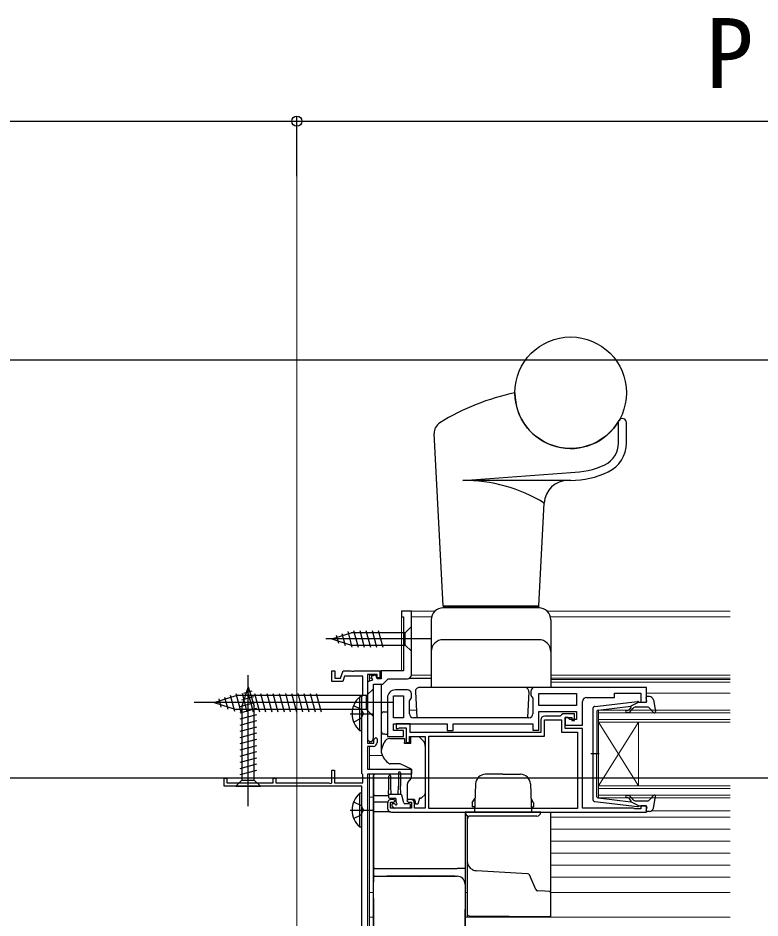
# Model space of a CAD drawing. Units: millimetres, scale not verified. Extents: x -1050 to 1050, y -1565 to 1557.
# Drawn here: x 336.2 to 522.5, y -737.8 to -511.9 of the extents above; entities that cross this region are included whole.
import ezdxf
from ezdxf.enums import TextEntityAlignment as Align

# ---------------------------------------------------------------- set-up
doc = ezdxf.new("R2010")
doc.units = ezdxf.units.MM
doc.header["$LTSCALE"] = 8
for name, color, linetype in [('0-3_YKK_11', 7, 'Continuous'), ('0-5_YKK_13', 4, 'Continuous'), ('0-6_YKK_D', 6, 'Continuous'), ('0-8_YSS_K', 3, 'Continuous')]:
    doc.layers.add(name, color=color, linetype=linetype)
doc.layers.add('0-4_YKK_12', color=2, linetype='Continuous', lineweight=18)
doc.styles.add('ＭＳ ゴシック', font='')
doc.styles.get('ＭＳ ゴシック').set_extended_font_data('MS Gothic')

msp = doc.modelspace()

# ---------------------------------------------------------------- linework, layer by layer
at = {"layer": '0-3_YKK_11'}
for p, q in [((433.955, -680.554), (430.955, -680.554)), ((464.455, -687.554), (435.455, -687.554)), ((428.955, -709.054), (428.955, -710.254))]:
    msp.add_line(p, q, dxfattribs=at)
for points in [[(434.955, -676.754), (434.955, -660.754), (432.455, -660.754), (432.455, -662.254), (432.955, -662.254), (432.955, -675.754), (427.355, -675.754), (427.355, -677.754), (426.355, -677.754), (425.996, -676.769), (424.869, -677.179), (425.211, -678.119), (423.955, -678.576), (423.955, -693.054), (424.455, -693.554)], [(422.555, -753.554), (422.555, -704.754), (387.955, -704.754), (387.955, -702.754), (388.655, -702.754), (388.655, -703.854), (400.255, -703.854), (400.255, -702.754), (400.955, -702.754), (400.955, -703.854), (414.228, -703.854), (414.655, -704.1), (414.955, -703.927), (414.955, -700.754), (415.655, -700.754), (415.655, -703.854), (422.755, -703.854), (422.755, -701.9), (422.655, -701.727), (422.555, -701.554), (422.555, -682.254), (422.655, -682.08), (422.755, -681.907), (422.755, -677.154), (418.197, -677.154), (417.723, -678.454), (414.955, -678.454), (414.955, -675.754), (415.755, -675.754), (415.755, -677.654), (417.163, -677.654), (417.855, -675.754)], [(417.855, -675.754), (419.797, -675.754), (419.98, -675.874), (420.53, -675.874), (420.713, -675.754), (427.055, -675.754), (427.055, -677.554), (426.355, -677.554), (426.355, -676.654), (423.955, -676.654), (423.955, -693.954), (425.555, -693.954), (425.555, -693.054), (426.055, -692.554), (426.355, -692.854), (426.355, -693.754)], [(425.455, -692.554), (425.455, -679.154), (427.755, -679.154), (429.155, -677.754), (433.955, -677.754)], [(478.955, -682.454), (485.955, -682.454), (485.955, -681.354), (492.555, -681.354), (492.555, -683.654), (493.955, -683.654), (493.955, -679.954), (465.955, -679.954)], [(434.455, -686.554), (434.455, -683.268), (434.955, -682.554), (434.955, -681.554)], [(464.955, -680.954), (464.955, -681.954), (465.455, -682.668), (465.455, -686.554)], [(428.955, -682.554), (428.955, -692.254), (432.955, -692.254), (432.955, -690.754), (430.455, -690.754), (430.455, -689.054), (443.955, -689.054), (443.955, -690.754), (445.455, -690.754), (445.455, -689.054), (465.455, -689.054), (465.455, -690.654), (466.955, -690.654), (466.955, -685.954), (476.455, -685.954), (476.455, -687.954), (474.755, -687.954), (474.255, -687.454), (473.555, -687.454), (473.555, -689.454), (477.955, -689.454), (477.955, -683.454)], [(429.955, -711.254), (493.955, -711.254), (493.955, -709.654), (492.555, -709.654), (492.555, -710.454), (491.102, -710.454), (490.878, -710.354), (490.655, -710.254), (477.955, -710.254), (477.955, -690.254), (473.555, -690.254), (473.555, -687.454), (475.255, -687.454), (475.255, -688.254), (475.955, -688.254), (475.955, -686.554), (472.955, -686.554), (472.655, -686.854), (472.355, -687.154), (468.455, -687.154)], [(467.455, -688.154), (467.455, -691.254), (434.655, -691.254), (434.655, -689.054), (431.155, -689.054), (431.155, -690.254), (431.555, -690.254), (431.778, -690.154), (432.002, -690.054), (433.655, -690.054), (433.655, -693.754), (434.455, -693.754), (434.455, -692.254), (438.455, -692.254), (438.455, -710.254), (435.755, -710.254), (435.755, -709.054)], [(425.355, -694.754), (423.955, -694.754), (423.955, -700.454), (434.955, -700.454), (434.955, -701.754), (423.955, -701.754)], [(423.955, -701.754), (423.955, -760.854), (433.955, -760.854), (433.955, -760.354), (434.955, -760.354), (434.955, -761.054)], [(434.755, -708.054), (434.255, -708.054), (433.855, -708.454), (434.155, -708.754), (434.955, -708.754), (434.955, -710.254), (429.755, -710.254), (429.755, -708.754), (430.555, -708.754), (430.855, -708.454), (430.455, -708.054), (429.955, -708.054)]]:
    msp.add_lwpolyline(points, dxfattribs=at)
for points in [[(432.955, -682.054), (432.955, -687.554), (430.455, -687.554), (430.455, -682.054)], [(476.455, -684.454), (466.955, -684.454), (466.955, -681.454), (476.455, -681.454)], [(476.655, -710.354), (439.355, -710.354), (439.355, -692.154), (468.355, -692.154), (468.355, -688.054), (472.655, -688.054), (472.655, -691.154), (476.655, -691.154)]]:
    msp.add_lwpolyline(points, close=True, dxfattribs=at)
for centre, radius, start, end in [((433.955, -676.754), 1, 270.00001, 359.99999), ((465.955, -680.954), 1, 90.00001, 179.99999), ((430.955, -682.554), 2, 90.00001, 179.99999), ((433.955, -681.554), 1, 0.00001, 89.99999), ((478.955, -683.454), 1, 90.00001, 179.99999), ((435.455, -686.554), 1, 180.00001, 269.99999), ((464.455, -686.554), 1, 270.00001, 359.99999), ((468.455, -688.154), 1, 90.00001, 179.99999), ((424.455, -692.554), 1, 270.00001, 359.99999), ((425.355, -693.754), 1, 270.00001, 359.99999), ((429.955, -709.054), 1, 90.00001, 179.99999), ((434.755, -709.054), 1, 0.00001, 89.99999), ((429.955, -710.254), 1, 180.00001, 269.99999)]:
    msp.add_arc(centre, radius, start, end, dxfattribs=at)
at = {"layer": '0-4_YKK_12'}
for p, q in [((406.205, -1417.254), (406.205, -546.754)), ((440.915, -660.754), (432.455, -660.754)), ((432.455, -675.754), (432.455, -660.754)), ((434.955, -662.254), (434.955, -660.754)), ((514.955, -660.754), (468.994, -660.754)), ((440.038, -662.254), (434.955, -662.254)), ((514.955, -662.254), (469.872, -662.254)), ((432.455, -675.754), (424.455, -675.754)), ((424.455, -678.394), (424.455, -676.654)), ((426.338, -676.854), (424.455, -676.854)), ((425.041, -677.654), (424.455, -677.654)), ((427.278, -677.654), (426.341, -677.654)), ((427.355, -676.854), (427.055, -676.854)), ((439.955, -677.654), (434.391, -677.654)), ((439.955, -676.854), (434.95, -676.854)), ((514.955, -676.854), (469.955, -676.854)), ((514.955, -677.654), (469.955, -677.654)), ((514.955, -677.954), (469.955, -677.954)), ((514.955, -678.654), (469.955, -678.654)), ((514.955, -681.354), (493.955, -681.354)), ((481.955, -685.654), (514.955, -685.654)), ((481.955, -688.654), (481.955, -685.654)), ((514.955, -686.354), (481.955, -686.354)), ((481.955, -687.954), (514.955, -687.954)), ((514.955, -688.654), (481.955, -688.654)), ((481.955, -704.654), (491.955, -688.654)), ((481.955, -688.654), (491.955, -704.654)), ((481.955, -704.654), (481.955, -688.654)), ((491.955, -704.654), (491.955, -688.654)), ((424.455, -693.954), (424.455, -693.554)), ((424.455, -700.454), (424.455, -694.754)), ((427.695, -697.054), (424.455, -697.054)), ((424.455, -760.854), (424.455, -701.754)), ((481.955, -704.654), (514.955, -704.654)), ((481.955, -707.654), (481.955, -704.654)), ((514.955, -705.354), (481.955, -705.354)), ((481.955, -706.954), (514.955, -706.954)), ((425.455, -707.454), (424.455, -707.454)), ((514.955, -707.654), (481.955, -707.654)), ((514.955, -710.954), (495.161, -710.954)), ((514.955, -712.554), (469.955, -712.554)), ((514.955, -715.554), (469.955, -715.554)), ((514.955, -718.554), (469.955, -718.554)), ((514.955, -721.554), (469.955, -721.554)), ((514.955, -724.554), (469.955, -724.554)), ((514.955, -727.554), (469.955, -727.554)), ((425.455, -731.454), (424.455, -731.454)), ((448.955, -731.454), (448.455, -731.454)), ((514.955, -731.454), (469.955, -731.454)), ((425.455, -737.654), (424.455, -737.654)), ((514.955, -737.654), (448.455, -737.654))]:
    msp.add_line(p, q, dxfattribs=at)
at = {"layer": '0-5_YKK_13'}
for p, q in [((486.955, -618.602), (486.955, -613.437)), ((488.955, -618.602), (488.955, -613.437)), ((442.955, -659.452), (440.688, -616.203)), ((466.955, -659.452), (468.308, -633.64)), ((442.955, -659.452), (466.955, -659.452)), ((443.955, -659.452), (443.955, -659.652)), ((465.955, -659.452), (465.955, -659.652)), ((466.955, -659.654), (466.955, -659.954)), ((466.955, -659.954), (442.955, -659.954)), ((439.955, -662.954), (439.955, -679.954)), ((469.955, -662.954), (469.955, -679.954)), ((414.953, -667.755), (419.869, -666.205)), ((417.532, -666.365), (418.346, -669.401)), ((418.964, -665.913), (420.02, -669.855)), ((433.403, -666.205), (419.869, -666.205)), ((420.448, -665.655), (421.573, -669.855)), ((422.001, -665.655), (423.126, -669.855)), ((423.554, -665.655), (424.679, -669.855)), ((425.107, -665.655), (426.232, -669.855)), ((426.659, -665.655), (427.785, -669.855)), ((434.953, -664.655), (433.403, -666.205)), ((433.403, -669.305), (433.403, -666.205)), ((434.953, -670.855), (434.953, -664.655)), ((439.953, -667.755), (413.466, -667.755)), ((414.953, -667.755), (419.869, -669.305)), ((416.1, -666.816), (416.65, -668.866)), ((466.955, -667.954), (442.955, -667.954)), ((419.869, -669.305), (433.403, -669.305)), ((434.953, -670.855), (433.403, -669.305)), ((393.953, -709.755), (393.953, -676.842)), ((434.391, -677.654), (439.955, -677.654)), ((393.953, -679.755), (392.403, -684.671)), ((393.953, -679.755), (395.503, -684.671)), ((427.455, -685.85), (427.455, -679.154)), ((463.455, -679.954), (436.955, -679.954)), ((469.955, -679.954), (439.955, -679.954)), ((385.455, -683.755), (391.005, -682.005)), ((388.033, -682.365), (388.846, -685.401)), ((389.465, -681.913), (390.543, -685.935)), ((390.897, -681.462), (392.127, -686.055)), ((423.705, -682.005), (391.005, -682.005)), ((395.343, -682.333), (392.307, -683.147)), ((392.448, -681.455), (393.68, -686.055)), ((394.891, -680.901), (392.842, -681.451)), ((394.001, -681.455), (395.233, -686.055)), ((395.554, -681.455), (396.786, -686.055)), ((397.107, -681.455), (398.339, -686.055)), ((398.659, -681.455), (399.892, -686.055)), ((400.212, -681.455), (401.445, -686.055)), ((401.765, -681.455), (402.998, -686.055)), ((403.318, -681.455), (404.551, -686.055)), ((404.871, -681.455), (406.104, -686.055)), ((406.424, -681.455), (407.657, -686.055)), ((407.977, -681.455), (409.21, -686.055)), ((409.53, -681.455), (410.762, -686.055)), ((411.083, -681.455), (412.315, -686.055)), ((422.046, -690.804), (422.046, -682.304)), ((422.555, -682.304), (422.046, -682.304)), ((422.555, -690.804), (422.555, -682.304)), ((425.455, -680.255), (423.705, -682.005)), ((423.705, -685.505), (423.705, -682.005)), ((425.455, -687.255), (425.455, -680.255)), ((464.453, -681.006), (464.116, -687.454)), ((494.725, -682.254), (494.157, -682.254)), ((430.455, -683.755), (380.455, -683.755)), ((385.455, -683.755), (391.005, -685.505)), ((386.601, -682.816), (387.15, -684.866)), ((395.794, -683.765), (391.853, -684.821)), ((422.555, -688.554), (422.555, -684.554)), ((480.999, -684.702), (491.739, -683.456)), ((492.057, -683.654), (490.057, -684.667)), ((492.057, -683.654), (493.757, -683.654)), ((494.046, -683.273), (493.868, -682.634)), ((495.709, -683.071), (496.252, -685.999)), ((423.705, -685.505), (391.005, -685.505)), ((396.053, -685.249), (391.853, -686.374)), ((396.053, -686.802), (391.853, -687.927)), ((392.403, -684.671), (392.403, -703.205)), ((395.503, -703.205), (395.503, -684.671)), ((419.597, -686.554), (425.275, -686.554)), ((425.455, -687.255), (423.705, -685.505)), ((427.455, -686.59), (427.455, -685.85)), ((427.924, -686.091), (428.955, -686.028)), ((434.455, -685.691), (436.196, -685.585)), ((480.557, -685.199), (480.557, -708.108)), ((481.557, -685.921), (481.557, -696.654)), ((481.822, -685.623), (490.057, -684.667)), ((490.07, -685.013), (489.749, -685.396)), ((490.132, -685.718), (490.557, -685.211)), ((491.323, -684.854), (494.324, -684.854)), ((494.546, -684.951), (495.735, -686.256)), ((396.053, -688.355), (391.853, -689.48)), ((396.053, -689.908), (391.853, -691.033)), ((422.555, -690.804), (422.046, -690.804)), ((427.455, -691.681), (427.455, -691.104)), ((396.053, -691.461), (391.853, -692.586)), ((396.053, -693.014), (391.853, -694.139)), ((427.455, -695.654), (427.455, -691.681)), ((396.053, -694.566), (391.853, -695.692)), ((427.455, -695.788), (427.455, -695.654)), ((427.455, -696.33), (427.455, -695.727)), ((427.455, -696.354), (427.455, -695.788)), ((427.485, -695.556), (428.146, -693.74)), ((433.256, -694.053), (433.256, -693.753)), ((434.856, -694.053), (433.256, -694.053)), ((438.456, -694.682), (438.456, -695.688)), ((438.456, -695.688), (438.456, -706.546)), ((396.053, -696.119), (391.853, -697.245)), ((396.053, -697.672), (391.853, -698.798)), ((482.136, -696.654), (480.005, -696.654)), ((481.557, -707.386), (481.557, -696.654)), ((396.053, -699.225), (391.853, -700.351)), ((429.474, -699.131), (429.331, -699.059)), ((429.474, -699.131), (429.623, -699.154)), ((432.168, -699.154), (429.623, -699.154)), ((434.956, -700.454), (432.168, -699.154)), ((396.053, -700.778), (391.853, -701.904)), ((425.455, -702.054), (425.455, -728.814)), ((425.455, -702.131), (425.455, -702.054)), ((434.956, -701.754), (425.755, -701.754)), ((434.956, -701.754), (425.755, -701.754)), ((429.305, -704.754), (429.305, -702.204)), ((429.805, -704.754), (429.805, -702.204)), ((431.705, -701.404), (431.705, -704.754)), ((432.205, -701.404), (432.205, -704.754)), ((457.955, -701.754), (453.572, -701.754)), ((457.955, -701.754), (462.337, -701.754)), ((390.853, -704.755), (392.403, -703.205)), ((390.853, -704.755), (397.053, -704.755)), ((392.403, -703.205), (395.503, -703.205)), ((397.053, -704.755), (395.503, -703.205)), ((429.205, -706.754), (429.305, -704.754)), ((429.905, -706.754), (429.805, -704.754)), ((431.605, -706.754), (431.705, -704.754)), ((432.305, -706.763), (432.205, -704.754)), ((433.956, -708.054), (433.956, -704.127)), ((451.074, -704.166), (450.826, -711.254)), ((464.836, -704.166), (465.083, -711.254)), ((422.046, -715.004), (422.046, -706.504)), ((422.555, -706.504), (422.046, -706.504)), ((422.555, -715.004), (422.555, -706.504)), ((425.755, -707.101), (429.205, -707.101)), ((429.205, -706.754), (432.232, -706.754)), ((429.205, -706.754), (429.205, -707.454)), ((433.045, -708.931), (432.521, -706.976)), ((438.309, -706.9), (437.602, -707.607)), ((494.546, -708.356), (495.735, -707.051)), ((422.555, -712.754), (422.555, -708.754)), ((429.002, -708.75), (425.755, -708.75)), ((429.505, -707.754), (430.805, -707.754)), ((430.644, -709.154), (430.305, -709.154)), ((431.105, -708.693), (431.105, -708.054)), ((434.405, -709.154), (433.335, -709.154)), ((435.586, -708.054), (433.956, -708.054)), ((434.705, -709.954), (434.705, -709.454)), ((437.248, -707.754), (436.957, -707.754)), ((450.255, -708.955), (450.905, -707.829)), ((450.255, -708.955), (450.255, -709.954)), ((465.655, -708.955), (465.005, -707.829)), ((465.655, -708.955), (465.655, -709.954)), ((480.999, -708.605), (491.739, -709.852)), ((481.822, -707.684), (490.057, -708.64)), ((490.07, -708.294), (489.749, -707.911)), ((492.057, -709.654), (490.057, -708.64)), ((490.132, -707.589), (490.557, -708.096)), ((491.323, -708.454), (494.324, -708.454)), ((495.709, -710.236), (496.252, -707.308)), ((419.597, -710.754), (425.275, -710.754)), ((430.093, -709.666), (430.593, -710.166)), ((434.405, -710.254), (430.805, -710.254)), ((467.455, -711.254), (448.455, -711.254)), ((448.455, -711.254), (448.455, -735.704)), ((450.837, -709.954), (450.255, -709.954)), ((465.073, -709.954), (465.655, -709.954)), ((492.057, -709.654), (493.757, -709.654)), ((494.046, -710.034), (493.868, -710.673)), ((494.725, -711.054), (494.157, -711.054)), ((448.955, -712.12), (448.955, -713.553)), ((448.955, -713.553), (448.955, -715.086)), ((466.455, -712.254), (449.455, -712.254)), ((422.555, -715.004), (422.046, -715.004)), ((448.955, -715.086), (448.955, -722.821)), ((448.955, -722.821), (448.955, -723.454)), ((448.955, -723.454), (448.955, -736.364)), ((425.455, -727.666), (425.455, -725.372)), ((425.755, -725.372), (425.455, -725.372)), ((425.755, -725.372), (446.455, -725.372)), ((425.755, -727.367), (428.777, -727.368)), ((445.899, -727.368), (428.777, -727.368)), ((445.899, -727.368), (446.455, -727.368)), ((448.455, -725.372), (446.455, -725.372)), ((448.455, -725.372), (448.455, -729.364)), ((451.298, -725.949), (451.3, -725.947)), ((464.155, -726.735), (451.302, -725.949)), ((425.455, -729.357), (425.455, -727.666)), ((425.455, -746.477), (425.455, -729.357)), ((448.455, -729.364), (448.455, -746.469)), ((469.655, -731.154), (469.657, -731.154)), ((469.657, -731.154), (469.955, -731.151)), ((469.955, -730.854), (469.955, -730.84)), ((469.955, -731.515), (469.955, -731.151)), ((469.955, -736.575), (469.955, -731.515)), ((448.955, -736.364), (448.955, -736.777)), ((469.955, -737.154), (469.955, -736.575)), ((448.955, -736.777), (448.955, -737.654)), ((449.45, -737.277), (469.655, -737.454)), ((469.655, -737.454), (469.658, -737.453)), ((469.655, -737.454), (469.655, -737.454)), ((469.655, -737.454), (469.657, -737.454)), ((469.955, -737.654), (469.955, -737.154))]:
    msp.add_line(p, q, dxfattribs=at)
for points in [[(474.955, -627.954), (447.866, -627.954), (474.955, -625.954)], [(466.955, -659.654), (442.955, -659.654), (442.955, -659.954)], [(435.956, -681.006), (436.294, -687.454), (464.116, -687.454)], [(420.459, -684.479), (422.366, -685.409), (422.974, -686.554)], [(420.459, -688.629), (422.366, -687.699), (422.974, -686.554)], [(427.455, -691.104), (427.455, -690.684), (427.455, -686.59)], [(429.556, -692.753), (433.256, -692.753), (433.256, -693.753)], [(434.856, -694.053), (434.856, -692.253), (436.856, -692.253), (437.87, -693.267)], [(434.073, -703.806), (434.956, -702.754), (434.956, -700.454)], [(425.755, -701.754), (425.696, -701.76), (425.64, -701.777), (425.588, -701.805), (425.543, -701.842), (425.505, -701.888), (425.478, -701.939), (425.461, -701.996), (425.455, -702.054)], [(425.455, -725.372), (425.455, -711.214), (425.455, -709.517), (425.455, -709.049), (425.455, -707.153), (425.455, -702.131)], [(420.459, -708.679), (422.366, -709.609), (422.974, -710.754)], [(436.957, -707.754), (436.556, -709.254), (436.056, -709.254), (436.056, -709.054)], [(420.459, -712.829), (422.366, -711.899), (422.974, -710.754)], [(429.676, -711.214), (425.755, -711.214), (425.455, -711.214)], [(469.955, -730.84), (469.955, -729.139), (469.955, -711.254)], [(428.777, -727.368), (437.1, -727.373), (445.899, -727.368)], [(466.239, -730.679), (466.239, -730.678), (464.579, -727.027)], [(425.455, -732.919), (425.455, -729.627), (425.455, -728.814)], [(469.637, -731.152), (468.424, -731.078), (466.664, -730.971), (466.663, -730.971)], [(469.637, -731.152), (469.643, -731.153), (469.649, -731.153), (469.655, -731.154)], [(425.455, -732.919), (425.455, -740.142), (425.455, -745.876), (425.455, -746.359)], [(448.455, -743.719), (448.455, -743.139), (448.455, -736.646), (448.455, -735.704)]]:
    msp.add_lwpolyline(points, dxfattribs=at)
msp.add_circle((474.955, -605.954), 14, dxfattribs=at)
for centre, radius, start, end in [((473.494, -664.629), 60, 102.06549, 121.53288), ((474.955, -605.954), 14, 180.00148, 330.07357), ((443.684, -616.046), 3, 121.53288, 183), ((487.955, -613.437), 1, 0, 150.07357), ((480.955, -618.602), 6, 295.38684, 0), ((480.955, -618.602), 8, 295.38684, 0), ((474.953, -605.954), 20, 270.00659, 295.38684), ((474.953, -605.954), 22, 270.00659, 295.38684), ((447.866, -667.543), 39.588, 58.91168, 90), ((474.299, -633.954), 6, 90, 177), ((442.955, -662.954), 3, 90, 180), ((466.955, -662.954), 3, 0, 90), ((442.955, -670.954), 3, 90, 180), ((466.955, -670.954), 3, 0, 90), ((436.955, -680.954), 1, 90, 183), ((463.455, -680.954), 1, 357, 90), ((425.586, -686.554), 5.531, 129.79413, 230.20587), ((494.157, -682.554), 0.3, 90, 195.56536), ((494.725, -683.254), 1, 10.51214, 90), ((491.774, -683.754), 0.3, 19.47122, 96.62089), ((493.757, -683.354), 0.3, 270, 15.56536), ((427.955, -686.59), 0.5, 93.5, 180), ((481.057, -685.199), 0.5, 96.62089, 180), ((481.857, -685.921), 0.3, 96.62089, 180), ((488.983, -686.004), 0.25, 90, 270), ((488.983, -684.754), 1, 270, 319.99999), ((488.983, -684.754), 1.5, 270, 319.99999), ((489.917, -684.885), 0.2, 319.99999, 96.62089), ((491.323, -685.854), 1, 90, 139.99999), ((494.324, -685.154), 0.3, 42.35531, 90), ((495.957, -686.054), 0.3, 222.35531, 10.51214), ((427.955, -691.104), 0.5, 180, 264.96282), ((449.798, -440.649), 251.905, 265.01537, 265.25369), ((429.556, -694.253), 1.5, 90, 160), ((436.456, -694.682), 2, 18.31334, 45), ((427.955, -695.727), 0.5, 160, 180), ((436.456, -694.682), 2, 0, 18.31334), ((427.955, -696.33), 0.5, 180, 197.14621), ((432.255, -695.004), 5, 197.14621, 234.20463), ((425.755, -702.054), 0.3, 89.99581, 179.99601), ((429.555, -702.204), 0.25, 0, 180), ((431.955, -701.404), 0.25, 0, 180), ((453.572, -704.254), 2.5, 90, 178), ((462.337, -704.254), 2.5, 2, 90), ((434.456, -704.127), 0.5, 140, 180), ((425.586, -710.754), 5.531, 129.79413, 230.20587), ((425.682, -707.572), 0.477, 81.22032, 118.48187), ((432.232, -707.054), 0.3, 15, 90), ((437.956, -706.546), 0.5, 315, 0), ((488.983, -707.304), 0.25, 90, 270), ((488.983, -708.554), 1.5, 40.00001, 90), ((495.957, -707.254), 0.3, 349.48786, 137.64469), ((425.755, -709.05), 0.3, 89.94716, 179.94602), ((429.505, -707.454), 0.3, 180, 270), ((430.305, -709.454), 0.3, 90, 225), ((430.644, -709.454), 0.3, 33.05573, 90), ((430.805, -708.054), 0.3, 0, 90), ((431.105, -709.154), 0.25, 213.05573, 56.94427), ((431.405, -708.693), 0.3, 180, 236.94427), ((433.335, -708.854), 0.3, 195, 270), ((434.405, -709.454), 0.3, 0, 90), ((434.756, -709.054), 1.3, 0, 50.28483), ((437.248, -707.254), 0.5, 270, 315), ((481.057, -708.108), 0.5, 180, 263.37911), ((481.857, -707.386), 0.3, 180, 263.37911), ((488.983, -708.554), 1, 40.00001, 90), ((489.917, -708.423), 0.2, 263.37911, 40.00001), ((491.323, -707.454), 1, 220.00001, 270), ((494.324, -708.154), 0.3, 270, 317.64469), ((430.805, -709.954), 0.3, 225, 270), ((434.405, -709.954), 0.3, 270, 0), ((449.455, -711.254), 1, 180, 270), ((466.455, -711.254), 1, 270, 0), ((491.774, -709.554), 0.3, 263.37911, 340.52878), ((493.757, -709.954), 0.3, 344.43464, 90), ((494.157, -710.754), 0.3, 164.43464, 270), ((494.725, -710.054), 1, 270, 349.48786), ((451.455, -713.553), 2.5, 148.67345, 179.89955), ((451.455, -713.553), 2.5, 179.89955, 180), ((451.455, -723.454), 2.5, 180, 180.10045), ((451.455, -723.454), 2.5, 180.10045, 243.19697), ((425.754, -727.666), 0.3, 89.92202, 179.92178), ((446.457, -729.366), 1.998, 0.05614, 90.06084), ((451.455, -723.454), 2.5, 243.19697, 266.39955), ((451.455, -723.454), 2.5, 266.39955, 266.5), ((464.124, -727.234), 0.5, 86.43572, 86.5), ((464.124, -727.234), 0.5, 24.50668, 86.43714), ((464.124, -727.234), 0.5, 24.44395, 24.50824), ((466.694, -730.472), 0.5, 204.50824, 266.43572), ((469.655, -730.854), 0.3, 270.5, 0), ((449.455, -736.777), 0.5, 180, 269.5), ((469.655, -737.154), 0.3, 270.5, 0)]:
    msp.add_arc(centre, radius, start, end, dxfattribs=at)
for centre, major_axis, ratio, start_param, end_param in [((427.955, -691.685), (0.031, -0.503), 0.060033, 4.5372681, 4.7012916), ((451.459, -723.45), (-2.263, -1.081), 0.996364, 0.6585874, 1.0635488), ((469.655, -736.454), (0.003, -1), 0.002197, 0.0000134, 0.0410373)]:
    msp.add_ellipse(centre, major_axis=major_axis, ratio=ratio, start_param=start_param, end_param=end_param, dxfattribs=at)
at = {"layer": '0-6_YKK_D'}
for p, q in [((178.705, -537.754), (406.205, -537.754)), ((406.205, -545.754), (406.205, -536.754)), ((406.205, -551.554), (406.205, -536.754)), ((406.205, -537.754), (633.705, -537.754))]:
    msp.add_line(p, q, dxfattribs=at)
msp.add_circle((406.205, -537.754), 1.275, dxfattribs=at)
msp.add_circle((406.205, -537.754), 1.275, dxfattribs=at)
at = {"layer": '0-8_YSS_K'}
for p, q in [((979.705, -597.754), (-622.295, -597.754)), ((979.705, -702.754), (-622.295, -702.754))]:
    msp.add_line(p, q, dxfattribs=at)

# ---------------------------------------------------------------- texts
at = {"layer": '0-6_YKK_D', "style": 'ＭＳ ゴシック'}
msp.add_text('P', height=17.6, dxfattribs=at).set_placement((508.909, -534.754), align=Align.BOTTOM_LEFT)

doc.saveas('drawing.dxf')
